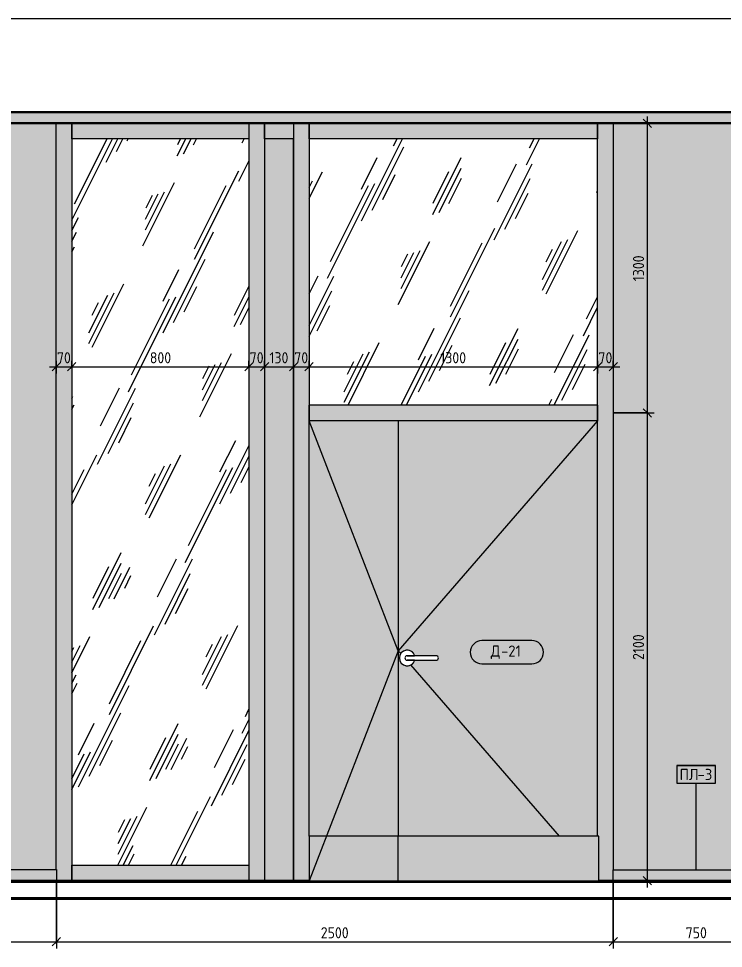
# Model space of a CAD drawing. Header units: millimetres. Extents: x -3511 to 67671, y -1987 to 16130.
# Drawn here: x 60704 to 63867, y 8096 to 12270 of the extents above; entities that cross this region are included whole.
import ezdxf

# ---------------------------------------------------------------- set-up
doc = ezdxf.new("R2010")
doc.units = ezdxf.units.MM
for name, color, linetype, lineweight in [('A-ANNO-DIMS', 7, 'Continuous', 9), ('A-ANNO-DIMS-25', 7, 'Continuous', 9), ('A-DETL', 7, 'Continuous', 9), ('A-DOOR', 7, 'Continuous', 9), ('A-DOOR-IDEN', 7, 'Continuous', 9), ('A-FLOR', 7, 'Continuous', 9), ('A-GENM', 7, 'Continuous', 9), ('A-GENM-IDEN', 7, 'Continuous', 9), ('A-GLAZ-CURT', 7, 'Continuous', 9), ('A-GLAZ-CWMG', 7, 'Continuous', 9), ('A-WALL-PATT', 7, 'Continuous', 9), ('I-WALL', 7, 'Continuous', 9)]:
    doc.layers.add(name, color=color, linetype=linetype, lineweight=lineweight)
for name, color, linetype, lineweight, true_color in [('A-CLNG-1', 7, 'Continuous', 9, 0x787878), ('A-CLNG-FNSH-1', 7, 'Continuous', 30, 0x3c3c3c), ('A-DETL-GENF-2', 7, 'Continuous', 9, 0xffffff), ('A-FLOR-1', 7, 'Continuous', 9, 0x787878), ('A-FLOR-FNSH-1', 7, 'Continuous', 30, 0x3c3c3c), ('A-FLOR-FNSH-2', 7, 'Continuous', 40, 0x3c3c3c)]:
    doc.layers.add(name, color=color, linetype=linetype, lineweight=lineweight, true_color=true_color)
doc.styles.add('GOST Common_5', font='GOST_Common.ttf', dxfattribs={"height": 50})
doc.styles.add('ISOCPEUR_3', font='isocpeur.ttf', dxfattribs={"width": 0.9, "height": 50})
doc.dimstyles.new('ISO-2_0_0_9К_Средний_округл2', dxfattribs={"dimscale": 304.8, "dimtxt": 49.799059, "dimasz": 0.123031, "dimexe": 0.098425, "dimexo": 0, "dimgap": 0, "dimtad": 1, "dimdec": 0, "dimrnd": 10, "dimzin": 0, "dimdsep": 46, "dimtxsty": 'ISOCPEUR_3', "dimblk1": 'OBLIQUE', "dimblk2": 'OBLIQUE', "dimsah": 1, "dimcen": 0.09, "dimdle": 0.098425, "dimazin": 0, "dimtfac": 1, "dimtdec": 4, "dimtix": 1, "dimtmove": 0, "dimatfit": 3, "dimfxl": 1, "dimtvp": 1, "dimtolj": 1, "dimtzin": 0, "dimarcsym": 2})
pattern_1 = [(63.435, (63.5, 31.75), (-255.583, 766.747), [317.5, -190.5, 317.5, -190.5, -403.903]), (63.435, (63.5, 31.75), (-255.583, 766.747), [-1016, 127, -276.903]), (63.435, (47.6, 47.6), (-255.583, 766.747), [254, -317.5, 190.5, -190.5, -467.403]), (63.435, (47.6, 47.6), (-255.583, 766.747), [-952.5, 222.25, -245.153]), (63.435, (47.6, 95.25), (-255.583, 766.747), [190.5, -381, 127, -190.5, -530.903]), (63.435, (47.6, 95.25), (-255.583, 766.747), [-889, 285.75, -245.153]), (63.435, (95.25, 47.6), (-255.583, 766.747), [190.5, -381, 158.75, -6404.65]), (63.435, (142.9, 95.25), (-255.583, 766.747), [95.25, -476.25, 63.5, -6499.9]), (63.435, (63.5, 174.6), (-255.583, 766.747), [63.5, -476.25, 63.5, -254, -562.653]), (63.435, (63.5, 174.6), (-255.583, 766.747), [-857.25, 158.75, -403.903]), (63.435, (349.25, 127), (-255.583, 766.747), [317.5, -476.25, 381, -251.503]), (63.435, (349.25, 79.4), (-255.583, 766.747), [444.5, -317.5, 476.25, -188.003]), (63.435, (381, 95.25), (-255.583, 766.747), [508, -254, 381, -276.903]), (63.435, (428.6, 142.9), (-255.583, 766.747), [317.5, -444.5, 254, -403.903]), (63.435, (381, 238.1), (-255.583, 766.747), [158.75, -635, 190.5, -435.653]), (63.435, (476.25, 190.5), (-255.583, 766.747), [127, -635, 127, -530.903])]

# ---------------------------------------------------------------- blocks, each defined once
blk = doc.blocks.new('Плинтус - Плинтус темный _ст_школа_-33413030-Развертка 3_45-4')
at = {"layer": 'A-GENM'}
blk.add_hatch(color=256, dxfattribs=at).paths.add_polyline_path([(-10197.7, 8400), (-6529.3, 8400), (-6529.3, 8450), (-13195.4, 8450), (-13195.4, 8400), (-10224, 8400)])
for p, q in [((-13195.4, 8450), (-6529.3, 8450)), ((-6529.3, 8450), (-6529.3, 8400))]:
    blk.add_line(p, q, dxfattribs=at)
blk = doc.blocks.new('Плинтус - Плинтус темный _ст_школа_-33412962-Развертка 3_45-4')
at = {"layer": 'A-GENM'}
blk.add_hatch(color=256, dxfattribs=at).paths.add_polyline_path([(-3285, 8400), (-3285, 8449.5), (-4030, 8449.5), (-4030, 8400), (-3308.2, 8400)])
for p, q in [((-4030, 8449.5), (-3285, 8449.5)), ((-4030, 8400), (-4030, 8449.5)), ((-3285, 8449.5), (-3285, 8400))]:
    blk.add_line(p, q, dxfattribs=at)
blk = doc.blocks.new('Прямоугольный импост - 50 x 70 мм-31700031-Развертка 3_45-4')
at = {"layer": 'A-GLAZ-CWMG'}
blk.add_hatch(color=256, dxfattribs=at).paths.add_polyline_path([(-6529.3, 8400), (-6460, 8400), (-6460, 10500), (-6530, 10500), (-6530, 8450), (-6529.3, 8450)])
blk.add_line((-6460, 10500), (-6460, 8400), dxfattribs=at)
blk = doc.blocks.new('Дверь_Витражная_остекление_ - ДВН_ДАО_Главный вход_1200 в свету-31742133-Развертка 3_45-4')
at = {"layer": 'A-DOOR'}
blk.add_hatch(color=256, dxfattribs=at).paths.add_polyline_path([(-5201.5, 8600), (-4995, 8600), (-4995, 10465), (-5395, 10465), (-5395, 8600), (-5208.5, 8600)])
h = blk.add_hatch(color=256, dxfattribs=at)
h.paths.add_polyline_path([(-4995, 8600), (-4100, 8600), (-4100, 10465), (-4995, 10465), (-4995, 8813.4)])
h.paths.add_polyline_path([(-4955, 9365), (-4964.5, 9366.3), (-4972.8, 9369.9), (-4979.9, 9375.4), (-4985.4, 9382.7), (-4988.8, 9391), (-4990, 9400), (-4988.8, 9409.1), (-4985.3, 9417.5), (-4979.7, 9424.7), (-4971.6, 9430.7), (-4964.1, 9433.8), (-4955, 9435), (-4945.9, 9433.8), (-4937.5, 9430.3), (-4930.3, 9424.7), (-4924.7, 9417.5), (-4921.5, 9410), (-4823.6, 9409.8), (-4821.4, 9409.2), (-4819.7, 9408.4), (-4817.7, 9406.7), (-4816.3, 9405), (-4815.3, 9402.6), (-4815, 9399.8), (-4815.3, 9397.4), (-4816.9, 9394.3), (-4817.9, 9392.9), (-4820.5, 9391.1), (-4822.4, 9390.3), (-4826.1, 9390), (-4921.5, 9390), (-4925.1, 9381.7), (-4930.8, 9374.7), (-4939.1, 9369), (-4946.5, 9366), (-4955, 9365)])
for p, q in [((-5395, 8600), (-5395, 10465)), ((-4995, 10465), (-5395, 10465)), ((-4100, 10465), (-4995, 9432.5)), ((-4995, 10465), (-4995, 8600)), ((-4995, 9432.5), (-4983.8, 9419.5)), ((-4825, 9410), (-4955, 9410)), ((-4955, 9410), (-4921.5, 9410)), ((-4955, 9390), (-4825, 9390)), ((-4921.5, 9390), (-4955, 9390)), ((-4939.7, 9368.7), (-4273.4, 8600))]:
    blk.add_line(p, q, dxfattribs=at)
for centre, radius, start, end in [((-4955, 9400), 35, 16.6015, 180), ((-4955, 9400), 35, 98.5767, 105), ((-4955, 9400), 35, 83.5447, 90), ((-4955, 9400), 35, 68.5405, 75.5121), ((-4955, 9400), 35, 180, 343.3985), ((-4955, 9400), 35, 120, 120.6357), ((-4955, 9400), 10, 90, 270), ((-4955, 9400), 10, 90, 270), ((-4955, 9400), 35, 53.5543, 60.5852), ((-4955, 9400), 35, 38.5805, 45.6582), ((-4955, 9400), 35, 23.6155, 30.7312), ((-4825, 9400), 10, 270, 90), ((-4955, 9400), 35, 239.3643, 240), ((-4955, 9400), 35, 255, 261.4233), ((-4955, 9400), 35, 270, 276.4553), ((-4955, 9400), 35, 284.4879, 291.4595), ((-4955, 9400), 35, 299.4148, 306.4457), ((-4955, 9400), 35, 314.3418, 321.4195), ((-4955, 9400), 35, 329.2688, 336.3845)]:
    blk.add_arc(centre, radius, start, end, dxfattribs=at)
blk = doc.blocks.new('Прямоугольный импост - 50 x 70 мм-31720913-Развертка 3_45-4')
at = {"layer": 'A-GLAZ-CWMG'}
blk.add_hatch(color=256, dxfattribs=at).paths.add_polyline_path([(-6455.4, 11730), (-5665, 11730), (-5665, 11800), (-6460, 11800), (-6460, 11730)])
for p, q in [((-6460, 11730), (-6460, 11800)), ((-5665, 11800), (-5665, 11730)), ((-5665, 11730), (-6460, 11730))]:
    blk.add_line(p, q, dxfattribs=at)
blk = doc.blocks.new('Системная панель - Стемалит - 40мм-32257327-Развертка 3_45-4')
at = {"layer": 'A-GLAZ-CURT'}
blk.add_hatch(color=256, dxfattribs=at).paths.add_polyline_path([(-5587.3, 8400), (-5587.3, 8402), (-5465, 8402), (-5465, 11730), (-5595, 11730), (-5595, 8400)])
for p, q in [((-5465, 11730), (-5595, 11730)), ((-5595, 11730), (-5595, 10500)), ((-5465, 10500), (-5465, 11730)), ((-5595, 10500), (-5595, 8400)), ((-5465, 8402), (-5465, 10500))]:
    blk.add_line(p, q, dxfattribs=at)
blk = doc.blocks.new('Прямоугольный импост - 50 x 70 мм-31701710-Развертка 3_45-4')
at = {"layer": 'A-GLAZ-CWMG'}
blk.add_hatch(color=256, dxfattribs=at).paths.add_polyline_path([(-4100, 11730), (-4100, 11800), (-5395, 11800), (-5395, 11730), (-4441.1, 11730)])
for p, q in [((-5395, 11730), (-5395, 11800)), ((-4100, 11800), (-4100, 11730)), ((-4100, 11730), (-5395, 11730))]:
    blk.add_line(p, q, dxfattribs=at)
blk = doc.blocks.new('Прямоугольный импост - 50 x 70 мм-31687886-Развертка 3_45-4')
at = {"layer": 'A-GLAZ-CWMG'}
blk.add_hatch(color=256, dxfattribs=at).paths.add_polyline_path([(-5395, 8402), (-5395, 10500), (-5465, 10500), (-5465, 8402), (-5401.4, 8402)])
for p, q in [((-5465, 10500), (-5465, 8402)), ((-5395, 10500), (-5395, 10465))]:
    blk.add_line(p, q, dxfattribs=at)
blk = doc.blocks.new('Системная панель - Стекло - 40мм-32257328-Развертка 3_45-4')
at = {"layer": 'A-GLAZ-CURT'}
h = blk.add_hatch(dxfattribs=at)
h.set_pattern_fill('FP_27', color=256, style=0, pattern_type=2)
h.set_pattern_definition(pattern_1)
h.paths.add_polyline_path([(-4100, 10535), (-4100, 11730), (-5395, 11730), (-5395, 10535), (-4780.7, 10535)])
blk = doc.blocks.new('Прямоугольный импост - 50 x 70 мм-31701779-Развертка 3_45-4')
at = {"layer": 'A-GLAZ-CWMG'}
blk.add_hatch(color=256, dxfattribs=at).paths.add_polyline_path([(-4095, 8400), (-4030, 8400), (-4030, 10500), (-4100, 10500), (-4100, 8600), (-4095, 8600), (-4095, 8402)])
blk.add_line((-4100, 8600), (-4100, 10500), dxfattribs=at)
blk = doc.blocks.new('Прямоугольный импост - 50 x 70 мм-31693698-Развертка 3_45-4')
at = {"layer": 'A-GLAZ-CWMG'}
blk.add_hatch(color=256, dxfattribs=at).paths.add_polyline_path([(-5395, 10465), (-4100, 10465), (-4100, 10535), (-5395, 10535), (-5395, 10500)])
for p, q in [((-5395, 10465), (-5395, 10535)), ((-4100, 10535), (-5395, 10535)), ((-4100, 10535), (-4100, 10465)), ((-4100, 10465), (-4995, 10465))]:
    blk.add_line(p, q, dxfattribs=at)
blk = doc.blocks.new('Прямоугольный импост - 50 x 70 мм-32257329-Развертка 3_45-4')
at = {"layer": 'A-GLAZ-CWMG'}
blk.add_hatch(color=256, dxfattribs=at).paths.add_polyline_path([(-6530, 10500), (-6460, 10500), (-6460, 11800), (-6530, 11800), (-6530, 10600)])
blk.add_line((-6460, 11800), (-6460, 10500), dxfattribs=at)
blk = doc.blocks.new('Прямоугольный импост - 50 x 70 мм-32257330-Развертка 3_45-4')
at = {"layer": 'A-GLAZ-CWMG'}
blk.add_hatch(color=256, dxfattribs=at).paths.add_polyline_path([(-4100, 10500), (-4030, 10500), (-4030, 11800), (-4100, 11800), (-4100, 10535)])
blk.add_line((-4100, 10500), (-4100, 11800), dxfattribs=at)
blk = doc.blocks.new('Прямоугольный импост - 50 x 70 мм-32257325-Развертка 3_45-4')
at = {"layer": 'A-GLAZ-CWMG'}
blk.add_hatch(color=256, dxfattribs=at).paths.add_polyline_path([(-5395, 10500), (-5395, 11800), (-5465, 11800), (-5465, 10500)])
for p, q in [((-5465, 11800), (-5465, 10500)), ((-5395, 11800), (-5395, 10500))]:
    blk.add_line(p, q, dxfattribs=at)
blk = doc.blocks.new('Системная панель - Стекло - 40мм-32257331-Развертка 3_45-4')
at = {"layer": 'A-GLAZ-CURT'}
h = blk.add_hatch(dxfattribs=at)
h.set_pattern_fill('FP_27', color=256, style=0, pattern_type=2)
h.set_pattern_definition(pattern_1)
h.paths.add_polyline_path([(-5665, 8470), (-5665, 11730), (-6460, 11730), (-6460, 8470)])
blk = doc.blocks.new('Прямоугольный импост - 50 x 70 мм-31701712-Развертка 3_45-4')
at = {"layer": 'A-GLAZ-CWMG'}
blk.add_hatch(color=256, dxfattribs=at).paths.add_polyline_path([(-5595, 11730), (-5465, 11730), (-5465, 11800), (-5595, 11800)])
for p, q in [((-5595, 11730), (-5595, 11800)), ((-5465, 11800), (-5465, 11730)), ((-5465, 11730), (-5595, 11730))]:
    blk.add_line(p, q, dxfattribs=at)
blk = doc.blocks.new('Прямоугольный импост - 50 x 70 мм-31702100-Развертка 3_45-4')
at = {"layer": 'A-GLAZ-CWMG'}
blk.add_hatch(color=256, dxfattribs=at).paths.add_polyline_path([(-5595, 8400), (-5595, 10500), (-5665, 10500), (-5665, 8400), (-5622.2, 8400)])
for p, q in [((-5665, 10500), (-5665, 8400)), ((-5595, 10500), (-5595, 8400))]:
    blk.add_line(p, q, dxfattribs=at)
blk = doc.blocks.new('Прямоугольный импост - 50 x 70 мм-32257326-Развертка 3_45-4')
at = {"layer": 'A-GLAZ-CWMG'}
blk.add_hatch(color=256, dxfattribs=at).paths.add_polyline_path([(-5595, 10500), (-5595, 11800), (-5665, 11800), (-5665, 10500)])
for p, q in [((-5665, 11800), (-5665, 10500)), ((-5595, 11800), (-5595, 10500))]:
    blk.add_line(p, q, dxfattribs=at)
blk = doc.blocks.new('Прямоугольный импост - 50 x 70 мм-31720914-Развертка 3_45-4')
at = {"layer": 'A-GLAZ-CWMG'}
blk.add_hatch(color=256, dxfattribs=at).paths.add_polyline_path([(-6460, 8400), (-5665, 8400), (-5665, 8470), (-6460, 8470)])
for p, q in [((-6460, 8400), (-6460, 8470)), ((-6460, 8470), (-5665, 8470)), ((-5665, 8470), (-5665, 8400))]:
    blk.add_line(p, q, dxfattribs=at)
blk = doc.blocks.new('DIMBLOCK57-Развертка 3_45-4')
at = {"layer": 'A-ANNO-DIMS-25'}
for p, q in [((54642.4, 8400), (54642.4, 8096.3)), ((54642.4, 8126.3), (54642.4, 8400)), ((60873.6, 8400), (60873.6, 8096.3)), ((60873.6, 8126.3), (60873.6, 8400)), ((54612.4, 8126.3), (60873.6, 8126.3))]:
    blk.add_line(p, q, dxfattribs=at)
at = {"layer": 'A-ANNO-DIMS-25', "lineweight": 20}
for p, q in [((54642.4, 8126.3), (54661.2, 8145.1)), ((60873.6, 8126.3), (60892.4, 8145.1)), ((54642.4, 8126.3), (54623.7, 8107.6)), ((60873.6, 8126.3), (60854.9, 8107.6))]:
    blk.add_line(p, q, dxfattribs=at)
at = {"layer": 'A-ANNO-DIMS-25', "color": 0, "insert": (57694.8, 8191.6), "char_height": 50, "width": 151.696, "attachment_point": 1, "line_spacing_factor": 1.149209, "style": 'ISOCPEUR_3'}
blk.add_mtext('6230', dxfattribs=at)
blk = doc.blocks.new('_Oblique')
at = {"color": 0, "linetype": 'ByBlock', "lineweight": -2}
blk.add_line((-0.5, -0.5), (0.5, 0.5), dxfattribs=at)
blk = doc.blocks.new('DIMBLOCK58-Развертка 3_45-4')
at = {"layer": 'A-ANNO-DIMS-25'}
for p, q in [((60873.6, 8400), (60873.6, 8096.3)), ((60873.6, 8126.3), (60873.6, 8400)), ((63372.9, 8399.5), (63372.9, 8096.3)), ((63372.9, 8126.3), (63372.9, 8399.5)), ((60873.6, 8126.3), (63372.9, 8126.3))]:
    blk.add_line(p, q, dxfattribs=at)
at = {"layer": 'A-ANNO-DIMS-25', "lineweight": 20}
for p, q in [((60873.6, 8126.3), (60892.4, 8145.1)), ((63372.9, 8126.3), (63391.7, 8145.1)), ((60873.6, 8126.3), (60854.9, 8107.6)), ((63372.9, 8126.3), (63354.2, 8107.6))]:
    blk.add_line(p, q, dxfattribs=at)
at = {"layer": 'A-ANNO-DIMS-25', "color": 0, "insert": (62060.1, 8191.6), "char_height": 50, "width": 151.696, "attachment_point": 1, "line_spacing_factor": 1.149209, "style": 'ISOCPEUR_3'}
blk.add_mtext('2500', dxfattribs=at)
blk = doc.blocks.new('DIMBLOCK59-Развертка 3_45-4')
at = {"layer": 'A-ANNO-DIMS-25'}
for p, q in [((63372.9, 8399.5), (63372.9, 8096.3)), ((63372.9, 8126.3), (63372.9, 8399.5)), ((64117.9, 8399.5), (64117.9, 8096.3)), ((64117.9, 8126.3), (64117.9, 8399.5)), ((63372.9, 8126.3), (64117.9, 8126.3))]:
    blk.add_line(p, q, dxfattribs=at)
at = {"layer": 'A-ANNO-DIMS-25', "lineweight": 20}
for p, q in [((63372.9, 8126.3), (63391.7, 8145.1)), ((64117.9, 8126.3), (64136.7, 8145.1)), ((63372.9, 8126.3), (63354.2, 8107.6)), ((64117.9, 8126.3), (64099.2, 8107.6))]:
    blk.add_line(p, q, dxfattribs=at)
at = {"layer": 'A-ANNO-DIMS-25', "color": 0, "insert": (63698, 8191.6), "char_height": 50, "width": 113.772, "attachment_point": 1, "line_spacing_factor": 1.149209, "style": 'ISOCPEUR_3'}
blk.add_mtext('750', dxfattribs=at)
blk = doc.blocks.new('Mark Reiling - Mark Reiling-26174330-Развертка 3_45-4')
at = {"layer": 'A-GENM-IDEN'}
for p, q in [((-10136, 8917.8), (-10136, 8839)), ((-10136, 8917.8), (-9962.5, 8917.8)), ((-9962.5, 8917.8), (-10136, 8917.8)), ((-10136, 8917.8), (-10136, 8839)), ((-9962.5, 8839), (-9962.5, 8917.8)), ((-9962.5, 8839), (-9962.5, 8917.8)), ((-10136, 8839), (-9962.5, 8839)), ((-10136, 8839), (-9962.5, 8839))]:
    blk.add_line(p, q, dxfattribs=at)
blk = doc.blocks.new('DIMBLOCK65-Развертка 3_45-4')
at = {"layer": 'A-ANNO-DIMS-25'}
for p, q in [((60872.9, 10733.8), (60872.9, 10677.3)), ((60872.9, 10707.3), (60872.9, 10733.8)), ((60942.9, 10733.8), (60942.9, 10677.3)), ((60942.9, 10707.3), (60942.9, 10733.8)), ((60842.9, 10707.3), (60942.9, 10707.3))]:
    blk.add_line(p, q, dxfattribs=at)
at = {"layer": 'A-ANNO-DIMS-25', "lineweight": 20}
for p, q in [((60872.9, 10707.3), (60854.2, 10688.6)), ((60872.9, 10707.3), (60891.7, 10726.1)), ((60942.9, 10707.3), (60924.2, 10688.6)), ((60942.9, 10707.3), (60961.7, 10726.1))]:
    blk.add_line(p, q, dxfattribs=at)
at = {"layer": 'A-ANNO-DIMS-25', "color": 0, "insert": (60876.3, 10772.6), "char_height": 50, "width": 75.848, "attachment_point": 1, "line_spacing_factor": 1.149209, "style": 'ISOCPEUR_3'}
blk.add_mtext('70', dxfattribs=at)
blk = doc.blocks.new('DIMBLOCK66-Развертка 3_45-4')
at = {"layer": 'A-ANNO-DIMS-25'}
for p, q in [((60942.9, 10733.8), (60942.9, 10677.3)), ((60942.9, 10707.3), (60942.9, 10733.8)), ((61737.9, 10733.8), (61737.9, 10677.3)), ((61737.9, 10707.3), (61737.9, 10733.8)), ((60942.9, 10707.3), (61737.9, 10707.3))]:
    blk.add_line(p, q, dxfattribs=at)
at = {"layer": 'A-ANNO-DIMS-25', "lineweight": 20}
for p, q in [((60942.9, 10707.3), (60924.2, 10688.6)), ((60942.9, 10707.3), (60961.7, 10726.1)), ((61737.9, 10707.3), (61719.2, 10688.6)), ((61737.9, 10707.3), (61756.7, 10726.1))]:
    blk.add_line(p, q, dxfattribs=at)
at = {"layer": 'A-ANNO-DIMS-25', "color": 0, "insert": (61293, 10772.6), "char_height": 50, "width": 113.772, "attachment_point": 1, "line_spacing_factor": 1.149209, "style": 'ISOCPEUR_3'}
blk.add_mtext('800', dxfattribs=at)
blk = doc.blocks.new('DIMBLOCK67-Развертка 3_45-4')
at = {"layer": 'A-ANNO-DIMS-25'}
for p, q in [((61737.9, 10733.8), (61737.9, 10677.3)), ((61737.9, 10707.3), (61737.9, 10733.8)), ((61807.9, 10733.8), (61807.9, 10677.3)), ((61807.9, 10707.3), (61807.9, 10733.8)), ((61737.9, 10707.3), (61807.9, 10707.3))]:
    blk.add_line(p, q, dxfattribs=at)
at = {"layer": 'A-ANNO-DIMS-25', "lineweight": 20}
for p, q in [((61737.9, 10707.3), (61719.2, 10688.6)), ((61737.9, 10707.3), (61756.7, 10726.1)), ((61807.9, 10707.3), (61789.2, 10688.6)), ((61807.9, 10707.3), (61826.7, 10726.1))]:
    blk.add_line(p, q, dxfattribs=at)
at = {"layer": 'A-ANNO-DIMS-25', "color": 0, "insert": (61741.3, 10772.6), "char_height": 50, "width": 75.848, "attachment_point": 1, "line_spacing_factor": 1.149209, "style": 'ISOCPEUR_3'}
blk.add_mtext('70', dxfattribs=at)
blk = doc.blocks.new('DIMBLOCK68-Развертка 3_45-4')
at = {"layer": 'A-ANNO-DIMS-25'}
for p, q in [((61807.9, 10733.8), (61807.9, 10677.3)), ((61807.9, 10707.3), (61807.9, 10733.8)), ((61937.9, 10733.8), (61937.9, 10677.3)), ((61937.9, 10707.3), (61937.9, 10733.8)), ((61807.9, 10707.3), (61937.9, 10707.3))]:
    blk.add_line(p, q, dxfattribs=at)
at = {"layer": 'A-ANNO-DIMS-25', "lineweight": 20}
for p, q in [((61807.9, 10707.3), (61789.2, 10688.6)), ((61807.9, 10707.3), (61826.7, 10726.1)), ((61937.9, 10707.3), (61919.2, 10688.6)), ((61937.9, 10707.3), (61956.7, 10726.1))]:
    blk.add_line(p, q, dxfattribs=at)
at = {"layer": 'A-ANNO-DIMS-25', "color": 0, "insert": (61829.8, 10772.6), "char_height": 50, "width": 103.429, "attachment_point": 1, "line_spacing_factor": 1.149209, "style": 'ISOCPEUR_3'}
blk.add_mtext('130', dxfattribs=at)
blk = doc.blocks.new('DIMBLOCK69-Развертка 3_45-4')
at = {"layer": 'A-ANNO-DIMS-25'}
for p, q in [((61937.9, 10733.8), (61937.9, 10677.3)), ((61937.9, 10707.3), (61937.9, 10733.8)), ((62007.9, 10733.8), (62007.9, 10677.3)), ((62007.9, 10707.3), (62007.9, 10733.8)), ((61937.9, 10707.3), (62007.9, 10707.3))]:
    blk.add_line(p, q, dxfattribs=at)
at = {"layer": 'A-ANNO-DIMS-25', "lineweight": 20}
for p, q in [((61937.9, 10707.3), (61919.2, 10688.6)), ((61937.9, 10707.3), (61956.7, 10726.1)), ((62007.9, 10707.3), (61989.2, 10688.6)), ((62007.9, 10707.3), (62026.7, 10726.1))]:
    blk.add_line(p, q, dxfattribs=at)
at = {"layer": 'A-ANNO-DIMS-25', "color": 0, "insert": (61941.3, 10772.6), "char_height": 50, "width": 75.848, "attachment_point": 1, "line_spacing_factor": 1.149209, "style": 'ISOCPEUR_3'}
blk.add_mtext('70', dxfattribs=at)
blk = doc.blocks.new('DIMBLOCK70-Развертка 3_45-4')
at = {"layer": 'A-ANNO-DIMS-25'}
for p, q in [((62007.9, 10733.8), (62007.9, 10677.3)), ((62007.9, 10707.3), (62007.9, 10733.8)), ((63302.9, 10733.8), (63302.9, 10677.3)), ((63302.9, 10707.3), (63302.9, 10733.8)), ((62007.9, 10707.3), (63302.9, 10707.3))]:
    blk.add_line(p, q, dxfattribs=at)
at = {"layer": 'A-ANNO-DIMS-25', "lineweight": 20}
for p, q in [((62007.9, 10707.3), (61989.2, 10688.6)), ((62007.9, 10707.3), (62026.7, 10726.1)), ((63302.9, 10707.3), (63284.2, 10688.6)), ((63302.9, 10707.3), (63321.7, 10726.1))]:
    blk.add_line(p, q, dxfattribs=at)
at = {"layer": 'A-ANNO-DIMS-25', "color": 0, "insert": (62596.5, 10772.6), "char_height": 50, "width": 141.353, "attachment_point": 1, "line_spacing_factor": 1.149209, "style": 'ISOCPEUR_3'}
blk.add_mtext('1300', dxfattribs=at)
blk = doc.blocks.new('DIMBLOCK71-Развертка 3_45-4')
at = {"layer": 'A-ANNO-DIMS-25'}
for p, q in [((63302.9, 10733.8), (63302.9, 10677.3)), ((63302.9, 10707.3), (63302.9, 10733.8)), ((63372.9, 10733.8), (63372.9, 10677.3)), ((63372.9, 10707.3), (63372.9, 10733.8)), ((63302.9, 10707.3), (63402.9, 10707.3))]:
    blk.add_line(p, q, dxfattribs=at)
at = {"layer": 'A-ANNO-DIMS-25', "lineweight": 20}
for p, q in [((63302.9, 10707.3), (63284.2, 10688.6)), ((63302.9, 10707.3), (63321.7, 10726.1)), ((63372.9, 10707.3), (63354.2, 10688.6)), ((63372.9, 10707.3), (63391.7, 10726.1))]:
    blk.add_line(p, q, dxfattribs=at)
at = {"layer": 'A-ANNO-DIMS-25', "color": 0, "insert": (63306.3, 10772.6), "char_height": 50, "width": 75.848, "attachment_point": 1, "line_spacing_factor": 1.149209, "style": 'ISOCPEUR_3'}
blk.add_mtext('70', dxfattribs=at)
blk = doc.blocks.new('DIMBLOCK72-Развертка 3_45-4')
at = {"layer": 'A-ANNO-DIMS-25', "lineweight": 20}
for p, q in [((63526.4, 10500), (63507.6, 10518.8)), ((63526.4, 10500), (63545.1, 10481.2)), ((63526.4, 8400), (63507.6, 8418.7)), ((63526.4, 8400), (63545.1, 8381.2))]:
    blk.add_line(p, q, dxfattribs=at)
at = {"layer": 'A-ANNO-DIMS-25'}
for p, q in [((63372.9, 10500), (63556.4, 10500)), ((63526.4, 10500), (63372.9, 10500)), ((63526.4, 8370), (63526.4, 10500)), ((63372.9, 8400), (63556.4, 8400)), ((63526.4, 8400), (63372.9, 8400))]:
    blk.add_line(p, q, dxfattribs=at)
at = {"layer": 'A-ANNO-DIMS-25', "color": 0, "insert": (63461, 9391.1), "char_height": 50, "width": 141.353, "attachment_point": 1, "rotation": 90, "line_spacing_factor": 1.149209, "style": 'ISOCPEUR_3'}
blk.add_mtext('2100', dxfattribs=at)
blk = doc.blocks.new('DIMBLOCK73-Развертка 3_45-4')
at = {"layer": 'A-ANNO-DIMS-25', "lineweight": 20}
for p, q in [((63526.4, 11800), (63507.6, 11818.8)), ((63526.4, 11800), (63545.1, 11781.2)), ((63526.4, 10500), (63507.6, 10518.8)), ((63526.4, 10500), (63545.1, 10481.2))]:
    blk.add_line(p, q, dxfattribs=at)
at = {"layer": 'A-ANNO-DIMS-25'}
for p, q in [((63526.4, 10500), (63526.4, 11830)), ((63499.8, 11800), (63556.4, 11800)), ((63526.4, 11800), (63499.8, 11800)), ((63372.9, 10500), (63556.4, 10500)), ((63526.4, 10500), (63372.9, 10500))]:
    blk.add_line(p, q, dxfattribs=at)
at = {"layer": 'A-ANNO-DIMS-25', "color": 0, "insert": (63461, 11091.1), "char_height": 50, "width": 141.353, "attachment_point": 1, "rotation": 90, "line_spacing_factor": 1.149209, "style": 'ISOCPEUR_3'}
blk.add_mtext('1300', dxfattribs=at)
blk = doc.blocks.new('М_двери - Типоразмер_рамка-25223575-Развертка 3_45-4')
at = {"layer": 'A-DOOR-IDEN'}
for p, q in [((-2472.6, 9647), (-2697.4, 9647)), ((-2697.4, 9543), (-2472.6, 9543))]:
    blk.add_line(p, q, dxfattribs=at)
for centre, start, end in [((-2697.4, 9595), 90, 270), ((-2472.6, 9595), 270, 90)]:
    blk.add_arc(centre, 52, start, end, dxfattribs=at)

msp = doc.modelspace()

# ---------------------------------------------------------------- hatches: boundary and pattern name
at = {"layer": 'A-CLNG-1'}
msp.add_hatch(color=256, dxfattribs=at).paths.add_polyline_path([(66829.5, 11800), (67291.9, 11800), (67291.9, 11850), (54207.6, 11850), (54207.6, 11800), (66821.6, 11800)])
at = {"layer": 'A-DETL-GENF-2'}
for points in [[(62194.4, 8400), (62407.9, 8400), (62407.9, 8600), (62007.9, 8600), (62007.9, 8400), (62165.9, 8400)], [(63302.9, 8400), (63307.9, 8400), (63307.9, 8600), (62407.9, 8600), (62407.9, 8400), (63248.7, 8400)]]:
    msp.add_hatch(color=256, dxfattribs=at).paths.add_polyline_path(points)
at = {"layer": 'A-FLOR'}
msp.add_hatch(color=256, dxfattribs=at).paths.add_polyline_path([(61937.9, 8400), (62007.9, 8400), (62007.9, 8402), (61815.6, 8402), (61815.6, 8400), (61928.5, 8400)])
at = {"layer": 'A-FLOR-1'}
h = msp.add_hatch(dxfattribs=at)
h.set_pattern_fill('FP_28', color=256, style=0, pattern_type=2)
h.set_pattern_definition([(45, (67402.925, 0), (-14.25598, 14.25598), []), (45, (67417.181, 0), (-14.25598, 14.25598), [25.202, -5.04, 0.8382, -4.202])])
h.paths.add_polyline_path([(60308.2, 8319.5), (67512.9, 8319.5), (67512.9, 8320), (54207.6, 8320), (54207.6, 8319.5), (60097.8, 8319.5)])
at = {"layer": 'A-WALL-PATT'}
h = msp.add_hatch(color=256, dxfattribs=at)
h.paths.add_polyline_path([(64117.9, 8449.5), (64117.9, 10500), (65517.9, 10500), (65517.9, 8450), (66131.9, 8450), (66131.9, 11800), (63372.9, 11800), (63372.9, 8449.5), (64094.7, 8449.5)])
h.paths.add_polyline_path([(56311.2, 8450), (60872.9, 8450), (60872.9, 11800), (54642.4, 11800), (54642.4, 8450), (56100.9, 8450)])
h.paths.add_polyline_path([(56731.9, 10600), (55942.9, 10600), (55942.9, 11000), (56742.9, 11000), (56742.9, 10600)])

# ---------------------------------------------------------------- linework, layer by layer
at = {"layer": 'A-CLNG-FNSH-1'}
for p, q in [((67291.9, 11850), (54207.6, 11850)), ((67291.9, 11801), (54207.6, 11801)), ((54207.6, 11800), (67291.9, 11800))]:
    msp.add_line(p, q, dxfattribs=at)
at = {"layer": 'A-DETL'}
for p, q in [((62407.9, 9432.5), (62007.9, 10465)), ((62407.9, 9432.5), (62007.9, 8400)), ((62407.9, 8600), (62007.9, 8600)), ((62007.9, 8600), (62007.9, 8400)), ((63307.9, 8600), (62407.9, 8600)), ((62407.9, 8400), (62407.9, 8600)), ((63307.9, 8400), (63307.9, 8600)), ((62007.9, 8400), (62407.9, 8400)), ((62407.9, 8400), (63307.9, 8400))]:
    msp.add_line(p, q, dxfattribs=at)
at = {"layer": 'A-FLOR'}
for p, q in [((54207.6, 12270), (67512.9, 12270)), ((61815.6, 8402), (62008, 8402)), ((61815.6, 8400), (61815.6, 8402))]:
    msp.add_line(p, q, dxfattribs=at)
at = {"layer": 'A-FLOR-FNSH-1'}
for p, q in [((62007.9, 8400), (54207.6, 8400)), ((54207.6, 8395), (67291.9, 8395)), ((67291.9, 8400), (63307.9, 8400))]:
    msp.add_line(p, q, dxfattribs=at)
at = {"layer": 'A-FLOR-FNSH-2'}
msp.add_line((67512.9, 8320), (54207.6, 8320), dxfattribs=at)
at = {"layer": 'A-GENM-IDEN'}
msp.add_line((63745.4, 8449.5), (63745.4, 8837.4), dxfattribs=at)
at = {"layer": 'I-WALL'}
for p, q in [((60872.9, 8450), (60872.9, 11800)), ((63372.9, 11800), (63372.9, 8449.5))]:
    msp.add_line(p, q, dxfattribs=at)

# ---------------------------------------------------------------- block references
at = {"layer": 'A-DOOR'}
msp.add_blockref('Дверь_Витражная_остекление_ - ДВН_ДАО_Главный вход_1200 в свету-31742133-Развертка 3_45-4', (67402.9, 0), dxfattribs=at)
at = {"layer": 'A-DOOR-IDEN'}
msp.add_blockref('М_двери - Типоразмер_рамка-25223575-Развертка 3_45-4', (65480.6, -169.2), dxfattribs=at)
at = {"layer": 'A-GENM'}
for name in ['Плинтус - Плинтус темный _ст_школа_-33413030-Развертка 3_45-4', 'Плинтус - Плинтус темный _ст_школа_-33412962-Развертка 3_45-4']:
    msp.add_blockref(name, (67402.9, 0), dxfattribs=at)
at = {"layer": 'A-GENM-IDEN'}
msp.add_blockref('Mark Reiling - Mark Reiling-26174330-Развертка 3_45-4', (73794.7, -0.5), dxfattribs=at)
at = {"layer": 'A-GLAZ-CURT'}
for name in ['Системная панель - Стекло - 40мм-32257331-Развертка 3_45-4', 'Системная панель - Стемалит - 40мм-32257327-Развертка 3_45-4', 'Системная панель - Стекло - 40мм-32257328-Развертка 3_45-4']:
    msp.add_blockref(name, (67402.9, 0), dxfattribs=at)
at = {"layer": 'A-GLAZ-CWMG'}
for name in ['Прямоугольный импост - 50 x 70 мм-32257329-Развертка 3_45-4', 'Прямоугольный импост - 50 x 70 мм-31720913-Развертка 3_45-4', 'Прямоугольный импост - 50 x 70 мм-32257326-Развертка 3_45-4', 'Прямоугольный импост - 50 x 70 мм-31701712-Развертка 3_45-4', 'Прямоугольный импост - 50 x 70 мм-32257325-Развертка 3_45-4', 'Прямоугольный импост - 50 x 70 мм-31701710-Развертка 3_45-4', 'Прямоугольный импост - 50 x 70 мм-32257330-Развертка 3_45-4', 'Прямоугольный импост - 50 x 70 мм-31693698-Развертка 3_45-4', 'Прямоугольный импост - 50 x 70 мм-31700031-Развертка 3_45-4', 'Прямоугольный импост - 50 x 70 мм-31702100-Развертка 3_45-4', 'Прямоугольный импост - 50 x 70 мм-31687886-Развертка 3_45-4', 'Прямоугольный импост - 50 x 70 мм-31701779-Развертка 3_45-4', 'Прямоугольный импост - 50 x 70 мм-31720914-Развертка 3_45-4']:
    msp.add_blockref(name, (67402.9, 0), dxfattribs=at)

# ---------------------------------------------------------------- texts
at = {"layer": 'A-DOOR-IDEN', "char_height": 50, "attachment_point": 1, "style": 'GOST Common_5'}
for s, insert, width in [('\\fGOST Common|b0|i0|c204|p34|;Д', (62823.1, 9456.1), 56.118), ('-21', (62869.4, 9456.1), 118.249)]:
    msp.add_mtext(s, dxfattribs=dict(at, insert=insert, width=width))
at = {"layer": 'A-GENM-IDEN', "char_height": 50, "attachment_point": 1, "style": 'GOST Common_5'}
for s, insert, width in [('ПЛ', (63670.3, 8902.3), 98.207), ('-3', (63751.3, 8902.3), 86.181)]:
    msp.add_mtext(s, dxfattribs=dict(at, insert=insert, width=width))

# ---------------------------------------------------------------- dimensions: what is measured, and where the dimension line sits
at = {"layer": 'A-ANNO-DIMS'}
for base, p1, p2, override, picture, middle in [((63526.4, 11800), (63372.9, 10500), (63499.8, 11800), {"dimpost": '<>', "dimfxl": 1306.180616}, 'DIMBLOCK73-Развертка 3_45-4', (63501.4, 11150)), ((63526.4, 10500), (63372.9, 8400), (63372.9, 10500), {"dimpost": '<>', "dimfxl": 2100}, 'DIMBLOCK72-Развертка 3_45-4', (63501.4, 9450))]:
    dim = msp.add_linear_dim(base=base, p1=p1, p2=p2, angle=90, dimstyle='ISO-2_0_0_9К_Средний_округл2', override=override, dxfattribs=at)
    dim.commit()
    dim.dimension.update_dxf_attribs({"geometry": picture, "text_midpoint": middle})
for base, p1, p2, override, picture, middle in [((60942.9, 10707.3), (60872.9, 10733.8), (60942.9, 10733.8), {"dimpost": '<>', "dimfxl": 70}, 'DIMBLOCK65-Развертка 3_45-4', (60907.9, 10732.3)), ((61737.9, 10707.3), (60942.9, 10733.8), (61737.9, 10733.8), {"dimpost": '<>', "dimfxl": 795}, 'DIMBLOCK66-Развертка 3_45-4', (61340.4, 10732.3)), ((61807.9, 10707.3), (61737.9, 10733.8), (61807.9, 10733.8), {"dimpost": '<>', "dimfxl": 70}, 'DIMBLOCK67-Развертка 3_45-4', (61772.9, 10732.3)), ((61937.9, 10707.3), (61807.9, 10733.8), (61937.9, 10733.8), {"dimpost": '<>', "dimfxl": 130}, 'DIMBLOCK68-Развертка 3_45-4', (61872.9, 10732.3)), ((62007.9, 10707.3), (61937.9, 10733.8), (62007.9, 10733.8), {"dimpost": '<>', "dimfxl": 70}, 'DIMBLOCK69-Развертка 3_45-4', (61972.9, 10732.3)), ((63302.9, 10707.3), (62007.9, 10733.8), (63302.9, 10733.8), {"dimpost": '<>', "dimfxl": 1295}, 'DIMBLOCK70-Развертка 3_45-4', (62655.4, 10732.3)), ((63372.9, 10707.3), (63302.9, 10733.8), (63372.9, 10733.8), {"dimpost": '<>', "dimfxl": 70}, 'DIMBLOCK71-Развертка 3_45-4', (63337.9, 10732.3)), ((60873.6, 8126.3), (54642.4, 8400), (60873.6, 8400), {"dimpost": '<>', "dimfxl": 6231.213161}, 'DIMBLOCK57-Развертка 3_45-4', (57758, 8151.3)), ((63372.9, 8126.3), (60873.6, 8400), (63372.9, 8399.5), {"dimpost": '<>', "dimfxl": 2499.286874}, 'DIMBLOCK58-Развертка 3_45-4', (62123.3, 8151.3)), ((64117.9, 8126.3), (63372.9, 8399.5), (64117.9, 8399.5), {"dimpost": '<>', "dimfxl": 745.000018}, 'DIMBLOCK59-Развертка 3_45-4', (63745.4, 8151.3))]:
    dim = msp.add_linear_dim(base=base, p1=p1, p2=p2, dimstyle='ISO-2_0_0_9К_Средний_округл2', override=override, dxfattribs=at)
    dim.commit()
    dim.dimension.update_dxf_attribs({"geometry": picture, "text_midpoint": middle})

doc.saveas('drawing.dxf')
